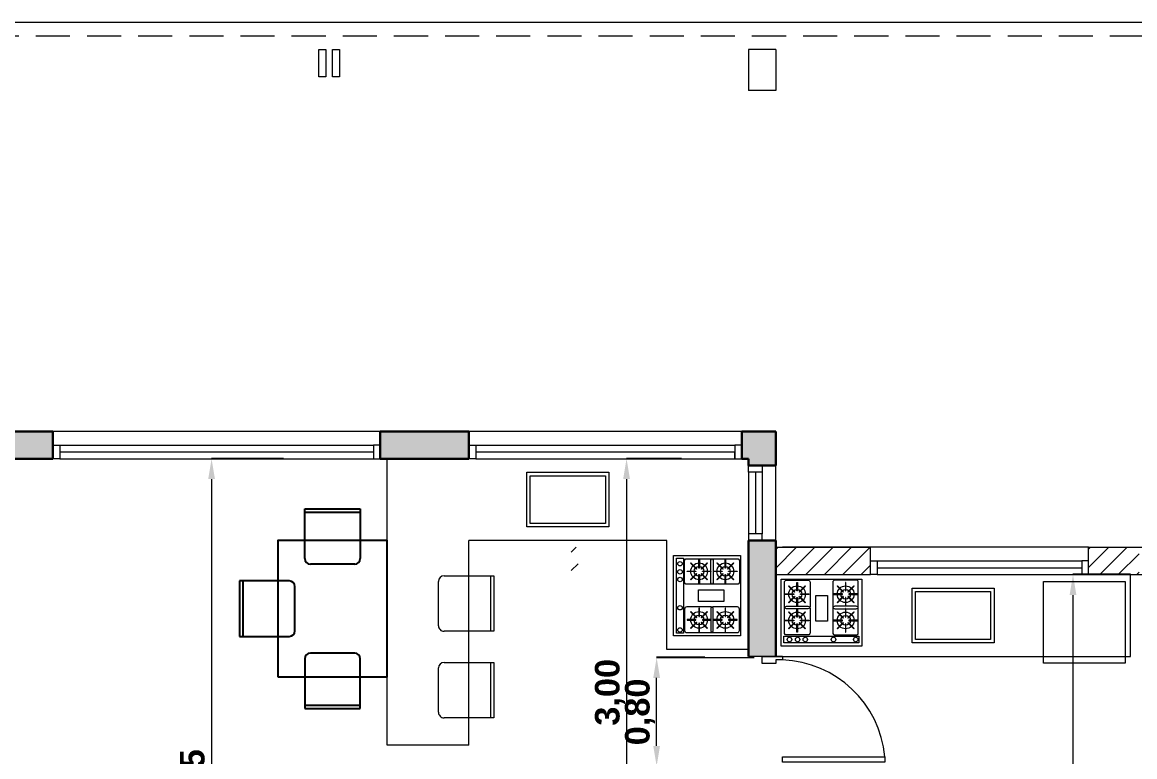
# Model space of a CAD drawing. Header units: millimetres. Extents: x 1434 to 1765, y 1396 to 1517.
# Drawn here: x 1607.53 to 1615.69, y 1410.98 to 1416.36 of the extents above; entities that cross this region are included whole.
import ezdxf

# ---------------------------------------------------------------- set-up
doc = ezdxf.new("R2010")
doc.units = ezdxf.units.MM
doc.linetypes.add('HIDDEN', pattern=[0.375, 0.25, -0.125])
for name, color, linetype, lineweight in [('0.1', 50, 'Continuous', 0), ('0.2', 40, 'Continuous', 20), ('0.3', 30, 'Continuous', 30), ('carpinterias', 140, 'Continuous', 9), ('cotas', 104, 'Continuous', 18)]:
    doc.layers.add(name, color=color, linetype=linetype, lineweight=lineweight)
for name, color, linetype, lineweight, true_color in [('arbol', 7, 'Continuous', 18, 0x00701c), ('gris', 252, 'Continuous', 18, 0x696969), ('madera', 7, 'Continuous', 18, 0x997033), ('rojo muros', 7, 'Continuous', 18, 0xe60a62)]:
    doc.layers.add(name, color=color, linetype=linetype, lineweight=lineweight, true_color=true_color)
doc.styles.add('SANSSERIFBOLD', font='sasb____.pfb')
doc.styles.get("Standard").update_dxf_attribs({"font": 'arial.ttf'})
doc.dimstyles.new('ISO-25', dxfattribs={"dimtxt": 2.5, "dimasz": 2.5, "dimexe": 1.25, "dimexo": 0.625, "dimtad": 1, "dimtxsty": 'Standard', "dimcen": 2.5, "dimadec": 0, "dimazin": 0, "dimtfac": 1, "dimtmove": 0, "dimatfit": 3, "dimfxl": 1, "dimarcsym": 0})

# ---------------------------------------------------------------- blocks, each defined once
blk = doc.blocks.new('cocina.anafe')
for points in [[(0.05, 0.5), (0.65, 0.5), (0.65, 0), (0.05, 0)], [(0.1041, 0.4474), (0.1071, 0.4503), (0.1519, 0.4055), (0.149, 0.4025)], [(0.1657, 0.4746), (0.1699, 0.4746), (0.1699, 0.4112), (0.1657, 0.4112)], [(0.2285, 0.4503), (0.2315, 0.4474), (0.1867, 0.4025), (0.1837, 0.4055)], [(0.4693, 0.4503), (0.4663, 0.4474), (0.5112, 0.4025), (0.5142, 0.4055)], [(0.5321, 0.4746), (0.5279, 0.4746), (0.5279, 0.4112), (0.5321, 0.4112)], [(0.5937, 0.4474), (0.5907, 0.4503), (0.5459, 0.4055), (0.5489, 0.4025)], [(0.0798, 0.3845), (0.0798, 0.3887), (0.1433, 0.3887), (0.1433, 0.3845)], [(0.1071, 0.323), (0.1041, 0.3259), (0.149, 0.3708), (0.1519, 0.3678)], [(0.1699, 0.2987), (0.1657, 0.2987), (0.1657, 0.3621), (0.1699, 0.3621)], [(0.2315, 0.3259), (0.2285, 0.323), (0.1837, 0.3678), (0.1867, 0.3708)], [(0.2558, 0.3887), (0.2558, 0.3845), (0.1924, 0.3845), (0.1924, 0.3887)], [(0.4421, 0.3887), (0.4421, 0.3845), (0.5055, 0.3845), (0.5055, 0.3887)], [(0.4663, 0.3259), (0.4693, 0.323), (0.5142, 0.3678), (0.5112, 0.3708)], [(0.5279, 0.2987), (0.5321, 0.2987), (0.5321, 0.3621), (0.5279, 0.3621)], [(0.5907, 0.323), (0.5937, 0.3259), (0.5489, 0.3708), (0.5459, 0.3678)], [(0.618, 0.3845), (0.618, 0.3887), (0.5546, 0.3887), (0.5546, 0.3845)], [(0.1041, 0.2515), (0.1071, 0.2545), (0.1519, 0.2096), (0.149, 0.2067)], [(0.1657, 0.2788), (0.1699, 0.2788), (0.1699, 0.2153), (0.1657, 0.2153)], [(0.2285, 0.2545), (0.2315, 0.2515), (0.1867, 0.2067), (0.1837, 0.2096)], [(0.4693, 0.2545), (0.4663, 0.2515), (0.5112, 0.2067), (0.5142, 0.2096)], [(0.5321, 0.2788), (0.5279, 0.2788), (0.5279, 0.2153), (0.5321, 0.2153)], [(0.5937, 0.2515), (0.5907, 0.2545), (0.5459, 0.2096), (0.5489, 0.2067)], [(0.0798, 0.1887), (0.0798, 0.1929), (0.1433, 0.1929), (0.1433, 0.1887)], [(0.1071, 0.1271), (0.1041, 0.1301), (0.149, 0.1749), (0.1519, 0.172)], [(0.1699, 0.1028), (0.1657, 0.1028), (0.1657, 0.1663), (0.1699, 0.1663)], [(0.2315, 0.1301), (0.2285, 0.1271), (0.1837, 0.172), (0.1867, 0.1749)], [(0.2558, 0.1929), (0.2558, 0.1887), (0.1924, 0.1887), (0.1924, 0.1929)], [(0.4421, 0.1929), (0.4421, 0.1887), (0.5055, 0.1887), (0.5055, 0.1929)], [(0.4663, 0.1301), (0.4693, 0.1271), (0.5142, 0.172), (0.5112, 0.1749)], [(0.5279, 0.1028), (0.5321, 0.1028), (0.5321, 0.1663), (0.5279, 0.1663)], [(0.5907, 0.1271), (0.5937, 0.1301), (0.5489, 0.1749), (0.5459, 0.172)], [(0.618, 0.1887), (0.618, 0.1929), (0.5546, 0.1929), (0.5546, 0.1887)], [(0.0684, 0.0743), (0.6295, 0.0743), (0.6295, 0.0232), (0.0684, 0.0232)]]:
    blk.add_lwpolyline(points, close=True)
for points in [[(0.0891, 0.4921), (0.2485, 0.4921, -0.414214), (0.2643, 0.4763), (0.2643, 0.2941, -0.414214), (0.2485, 0.2783), (0.0891, 0.2783, -0.414214), (0.0734, 0.2941), (0.0734, 0.4763, -0.414214)], [(0.6087, 0.4921), (0.4493, 0.4921, 0.414214), (0.4336, 0.4763), (0.4336, 0.2941, 0.414214), (0.4493, 0.2783), (0.6087, 0.2783, 0.414214), (0.6245, 0.2941), (0.6245, 0.4763, 0.414214)], [(0.0891, 0.2962), (0.2485, 0.2962, -0.414214), (0.2643, 0.2805), (0.2643, 0.0982, -0.414214), (0.2485, 0.0825), (0.0891, 0.0825, -0.414214), (0.0734, 0.0982), (0.0734, 0.2805, -0.414214)], [(0.6087, 0.2962), (0.4493, 0.2962, 0.414214), (0.4336, 0.2805), (0.4336, 0.0982, 0.414214), (0.4493, 0.0825), (0.6087, 0.0825, 0.414214), (0.6245, 0.0982), (0.6245, 0.2805, 0.414214)]]:
    blk.add_lwpolyline(points, format="xyb", close=True)
at = {"linetype": 'Continuous', "lineweight": 5}
blk.add_lwpolyline([(0.3065, 0.376), (0.3935, 0.376), (0.3935, 0.1866), (0.3065, 0.1866)], close=True, dxfattribs=at)
for centre, radius in [((0.1678, 0.3866), 0.0625), ((0.1678, 0.3866), 0.0364), ((0.53, 0.3866), 0.0625), ((0.53, 0.3866), 0.0364), ((0.1678, 0.1908), 0.0625), ((0.53, 0.1908), 0.0625), ((0.1678, 0.1908), 0.0364), ((0.53, 0.1908), 0.0364), ((0.1108, 0.0485), 0.0166), ((0.1715, 0.0485), 0.0166), ((0.2288, 0.0485), 0.0166), ((0.4395, 0.0485), 0.0166), ((0.6052, 0.0485), 0.0166)]:
    blk.add_circle(centre, radius)
blk = doc.blocks.new('aa')
at = {"layer": 'madera'}
for p, q in [((1233.4372, -214.6685), (1233.8436, -214.6685)), ((1233.4372, -215.0342), (1233.4372, -214.6685)), ((1233.8436, -214.6685), (1233.8436, -215.0342)), ((1233.4372, -214.6929), (1233.8436, -214.6929)), ((1233.803, -215.0749), (1233.4779, -215.0749))]:
    blk.add_line(p, q, dxfattribs=at)
for centre, start, end in [((1233.4779, -215.0342), 180, 270), ((1233.803, -215.0342), 270, 0)]:
    blk.add_arc(centre, 0.0406, start, end, dxfattribs=at)
blk = doc.blocks.new('*D96')
at = {"layer": 'cotas', "color": 0, "linetype": 'Continuous', "lineweight": -2}
for p, q in [((1609.4449, 1413.1632), (1608.9184, 1413.1632)), ((1609.6266, 1408.4132), (1608.9184, 1408.4132))]:
    blk.add_line(p, q, dxfattribs=at)
at = {"layer": 'cotas', "color": 0, "linetype": 'Continuous', "lineweight": 9}
blk.add_line((1608.9184, 1413.0132), (1608.9184, 1408.5632), dxfattribs=at)
at = {"layer": 'cotas', "color": 0, "linetype": 'Continuous'}
for points in [[(1608.8934, 1413.0132), (1608.9434, 1413.0132), (1608.9184, 1413.1632)], [(1608.8934, 1408.5632), (1608.9434, 1408.5632), (1608.9184, 1408.4132)]]:
    blk.add_solid(points, dxfattribs=at)
at = {"layer": 'Defpoints', "color": 0, "linetype": 'Continuous'}
for p in [(1609.4449, 1413.1632), (1608.9184, 1408.4132), (1609.6266, 1408.4132)]:
    blk.add_point(p, dxfattribs=at)
at = {"layer": 'cotas', "linetype": 'Continuous', "insert": (1608.7968, 1410.7882), "char_height": 0.18, "attachment_point": 5, "rotation": 90, "style": 'SANSSERIFBOLD'}
blk.add_mtext('4,75', dxfattribs=at)
blk = doc.blocks.new('*D101')
at = {"layer": 'cotas', "color": 0, "linetype": 'Continuous', "lineweight": -2}
for p, q in [((1612.3638, 1413.1632), (1611.961, 1413.1632)), ((1612.5478, 1410.1632), (1611.961, 1410.1632))]:
    blk.add_line(p, q, dxfattribs=at)
at = {"layer": 'cotas', "color": 0, "linetype": 'Continuous', "lineweight": 9}
blk.add_line((1611.961, 1413.0132), (1611.961, 1410.3132), dxfattribs=at)
at = {"layer": 'cotas', "color": 0, "linetype": 'Continuous'}
for points in [[(1611.936, 1413.0132), (1611.986, 1413.0132), (1611.961, 1413.1632)], [(1611.936, 1410.3132), (1611.986, 1410.3132), (1611.961, 1410.1632)]]:
    blk.add_solid(points, dxfattribs=at)
at = {"layer": 'Defpoints', "color": 0, "linetype": 'Continuous'}
for p in [(1612.3638, 1413.1632), (1611.961, 1410.1632), (1612.5478, 1410.1632)]:
    blk.add_point(p, dxfattribs=at)
at = {"layer": 'cotas', "linetype": 'Continuous', "insert": (1611.8393, 1411.4502), "char_height": 0.18, "attachment_point": 5, "rotation": 90, "style": 'SANSSERIFBOLD'}
blk.add_mtext('3,00', dxfattribs=at)
blk = doc.blocks.new('*D109')
at = {"layer": 'cotas', "color": 0, "linetype": 'Continuous', "lineweight": -2}
for p, q in [((1615.6553, 1412.3132), (1615.234, 1412.3132)), ((1616.8553, 1406.1132), (1615.234, 1406.1132))]:
    blk.add_line(p, q, dxfattribs=at)
at = {"layer": 'cotas', "color": 0, "linetype": 'Continuous', "lineweight": 9}
blk.add_line((1615.234, 1412.1632), (1615.234, 1406.2632), dxfattribs=at)
at = {"layer": 'cotas', "color": 0, "linetype": 'Continuous'}
for points in [[(1615.209, 1412.1632), (1615.259, 1412.1632), (1615.234, 1412.3132)], [(1615.209, 1406.2632), (1615.259, 1406.2632), (1615.234, 1406.1132)]]:
    blk.add_solid(points, dxfattribs=at)
at = {"layer": 'Defpoints', "color": 0, "linetype": 'Continuous'}
for p in [(1615.6553, 1412.3132), (1615.234, 1406.1132), (1616.8553, 1406.1132)]:
    blk.add_point(p, dxfattribs=at)
at = {"layer": 'cotas', "linetype": 'Continuous', "insert": (1615.1124, 1408.2763), "char_height": 0.18, "attachment_point": 5, "rotation": 90, "style": 'SANSSERIFBOLD'}
blk.add_mtext('6,20', dxfattribs=at)
blk = doc.blocks.new('*D114')
at = {"layer": 'cotas', "color": 0, "linetype": 'Continuous', "lineweight": -2}
for p, q in [((1612.5337, 1411.7053), (1612.1814, 1411.7053)), ((1612.4413, 1410.9075), (1612.1814, 1410.9075))]:
    blk.add_line(p, q, dxfattribs=at)
at = {"layer": 'cotas', "color": 0, "linetype": 'Continuous', "lineweight": 9}
blk.add_line((1612.1814, 1411.0575), (1612.1814, 1411.5553), dxfattribs=at)
at = {"layer": 'cotas', "color": 0, "linetype": 'Continuous'}
for points in [[(1612.1564, 1411.5553), (1612.2064, 1411.5553), (1612.1814, 1411.7053)], [(1612.1564, 1411.0575), (1612.2064, 1411.0575), (1612.1814, 1410.9075)]]:
    blk.add_solid(points, dxfattribs=at)
at = {"layer": 'Defpoints', "color": 0, "linetype": 'Continuous'}
for p in [(1612.1814, 1411.7053), (1612.5337, 1411.7053), (1612.4413, 1410.9075)]:
    blk.add_point(p, dxfattribs=at)
at = {"layer": 'cotas', "linetype": 'Continuous', "insert": (1612.0598, 1411.3064), "char_height": 0.18, "attachment_point": 5, "rotation": 90, "style": 'SANSSERIFBOLD'}
blk.add_mtext('0,80', dxfattribs=at)

msp = doc.modelspace()

# ---------------------------------------------------------------- hatches: boundary and pattern name
at = {"layer": 'rojo muros'}
h = msp.add_hatch(color=256, dxfattribs=at)
h.paths.add_polyline_path([(1604.1053, 1413.1632), (1604.1053, 1413.3632), (1603.1553, 1413.3632), (1603.1553, 1413.1132), (1603.3553, 1413.1132), (1603.3553, 1413.1632)])
h.paths.add_polyline_path([(1607.7553, 1413.1632), (1607.7553, 1413.3632), (1606.5053, 1413.3632), (1606.5053, 1413.1632)])
h.paths.add_polyline_path([(1610.8053, 1413.1632), (1610.8053, 1413.3632), (1610.1553, 1413.3632), (1610.1553, 1413.1632)])
h.paths.add_polyline_path([(1613.0553, 1413.3632), (1612.8053, 1413.3632), (1612.8053, 1413.1632), (1612.8553, 1413.1632), (1612.8553, 1413.1132), (1613.0553, 1413.1132)])
h.paths.add_polyline_path([(1613.3553, 1410.0132), (1613.3553, 1409.2132), (1613.5553, 1409.2132), (1613.5553, 1410.1632), (1613.0553, 1410.1632), (1613.0553, 1410.2132), (1612.8553, 1410.2132), (1612.8553, 1410.1632), (1610.7553, 1410.1632), (1610.7553, 1410.0132)])
h.paths.add_polyline_path([(1613.5553, 1408.4132), (1613.3053, 1408.4132), (1613.3053, 1408.2632), (1613.5553, 1408.2632)])
h.paths.add_polyline_path([(1613.2553, 1408.3132), (1613.2803, 1408.3132), (1613.2803, 1408.2632), (1613.3053, 1408.2632), (1613.3053, 1408.4132), (1613.2553, 1408.4132)])
h.paths.add_polyline_path([(1613.2553, 1408.4132), (1612.6553, 1408.4132), (1612.6553, 1408.3132), (1612.6303, 1408.3132), (1612.6303, 1408.2632), (1613.2803, 1408.2632), (1613.2803, 1408.3132), (1613.2553, 1408.3132)])
h.paths.add_polyline_path([(1612.6053, 1408.3354), (1612.6217, 1408.2632), (1612.6303, 1408.2632), (1612.6303, 1408.3132), (1612.6553, 1408.3132), (1612.6553, 1408.4132), (1612.6053, 1408.4132)])
h.paths.add_polyline_path([(1610.5053, 1408.4132), (1610.5053, 1408.2632), (1611.2553, 1408.2632), (1611.2553, 1405.0632), (1610.5053, 1405.0632), (1610.5053, 1404.9132), (1611.4053, 1404.9132), (1611.4053, 1408.2632), (1612.6053, 1408.2632), (1612.6053, 1408.3354), (1612.5875, 1408.4132)])
h.paths.add_polyline_path([(1609.5053, 1404.9132), (1609.7053, 1404.9132), (1609.7053, 1405.0632), (1609.6553, 1405.0632), (1609.6553, 1408.2632), (1609.7053, 1408.2632), (1609.7053, 1408.4132), (1608.4053, 1408.4132), (1608.4053, 1408.2632), (1609.5053, 1408.2632), (1609.5053, 1405.2632), (1608.8303, 1405.2632), (1608.8303, 1405.1132), (1609.5053, 1405.1132)])
h.paths.add_polyline_path([(1607.5553, 1405.2632), (1607.5553, 1406.2632), (1607.4053, 1406.2632), (1607.4053, 1405.1132), (1608.0303, 1405.1132), (1608.0303, 1405.2632)])
h.paths.add_polyline_path([(1607.5553, 1408.2132), (1607.5553, 1408.4132), (1606.5053, 1408.4132), (1606.5053, 1408.2132), (1607.4053, 1408.2132), (1607.4053, 1407.1632), (1607.5553, 1407.1632)])
h.paths.add_polyline_path([(1604.1053, 1408.2132), (1604.1053, 1408.4132), (1603.3553, 1408.4132), (1603.3553, 1409.0632), (1603.1553, 1409.0632), (1603.1553, 1408.2132)])
h.paths.add_polyline_path([(1603.1553, 1409.8632), (1603.3553, 1409.8632), (1603.3553, 1410.5882), (1603.1553, 1410.5882)])
h.paths.add_polyline_path([(1603.3553, 1410.5882), (1603.3553, 1410.7216), (1603.3053, 1410.7882), (1603.1553, 1410.7882), (1603.1553, 1410.5882)])
h.paths.add_polyline_path([(1603.3053, 1411.3882), (1603.1553, 1411.3882), (1603.1553, 1410.7882), (1603.3053, 1410.7882)])
h.paths.add_polyline_path([(1603.3053, 1410.7882), (1603.3553, 1410.7216), (1603.3553, 1411.4549), (1603.3053, 1411.3882)])
h.paths.add_polyline_path([(1603.1553, 1411.5882), (1603.1553, 1411.3882), (1603.3053, 1411.3882), (1603.3553, 1411.4549), (1603.3553, 1411.5882)])
h.paths.add_polyline_path([(1603.3553, 1412.3132), (1603.1553, 1412.3132), (1603.1553, 1411.5882), (1603.3553, 1411.5882)])
h.paths.add_polyline_path([(1612.8553, 1411.7132), (1613.0553, 1411.7132), (1613.0553, 1412.5632), (1612.8553, 1412.5632)])
h = msp.add_hatch(dxfattribs=at)
h.set_pattern_fill('LINE', color=256, scale=0.03, angle=45, style=0)
h.set_pattern_definition([(45, (-1.5, -82.17267), (-0.067351921, 0.067351921), [])])
h.paths.add_polyline_path([(1613.7485, 1412.5132), (1613.0553, 1412.5132), (1613.0553, 1412.3132), (1613.7485, 1412.3132)])
h.paths.add_polyline_path([(1611.6053, 1412.4632), (1611.6053, 1412.5132), (1611.5553, 1412.5132), (1611.5553, 1412.3132), (1611.6053, 1412.3132)])
h.paths.add_polyline_path([(1616.6183, 1412.4632), (1616.6183, 1412.3132), (1616.7553, 1412.3132), (1616.7553, 1412.4632)])
h.paths.add_polyline_path([(1616.6183, 1412.5132), (1616.6183, 1412.4632), (1616.7553, 1412.4632), (1616.7553, 1412.3132), (1617.2553, 1412.3132), (1617.2553, 1406.1132), (1616.9053, 1406.1132), (1616.9053, 1405.9132), (1617.4553, 1405.9132), (1617.4553, 1412.5132)])
h.paths.add_polyline_path([(1615.7183, 1412.3132), (1615.7183, 1412.5132), (1615.3485, 1412.5132), (1615.3485, 1412.3132)])

# ---------------------------------------------------------------- linework, layer by layer
for p, q in [((1609.6021, 1412.7961), (1610.0085, 1412.7961)), ((1609.6021, 1412.4304), (1609.6021, 1412.7961)), ((1610.0085, 1412.7961), (1610.0085, 1412.4304)), ((1609.6021, 1412.7717), (1610.0085, 1412.7717)), ((1609.9678, 1412.3897), (1609.6427, 1412.3897)), ((1609.1224, 1412.2664), (1609.1224, 1411.86)), ((1609.4881, 1412.2664), (1609.1224, 1412.2664)), ((1609.1468, 1412.2664), (1609.1468, 1411.86)), ((1609.5288, 1411.9007), (1609.5288, 1412.2258)), ((1609.1224, 1411.86), (1609.4881, 1411.86)), ((1609.9678, 1411.7368), (1609.6427, 1411.7368)), ((1609.6021, 1411.6961), (1609.6021, 1411.3304)), ((1610.0085, 1411.3304), (1610.0085, 1411.6961)), ((1609.6021, 1411.3547), (1610.0085, 1411.3547)), ((1609.6021, 1411.3304), (1610.0085, 1411.3304))]:
    msp.add_line(p, q)
msp.add_lwpolyline([(1609.4053, 1411.5632), (1610.2053, 1411.5632), (1610.2053, 1412.5632), (1609.4053, 1412.5632)], close=True)
for centre, start, end in [((1609.6427, 1412.4304), 180, 270), ((1609.9678, 1412.4304), 270, 0), ((1609.4881, 1412.2258), 360, 90), ((1609.4881, 1411.9007), 270, 360), ((1609.6427, 1411.6961), 90, 180), ((1609.9678, 1411.6961), 360, 90)]:
    msp.add_arc(centre, 0.0406, start, end)
at = {"layer": '0.1', "linetype": 'HIDDEN'}
msp.add_line((1602.7553, 1416.2632), (1618.9553, 1416.2632), dxfattribs=at)
at = {"layer": '0.1'}
for p, q in [((1610.1553, 1413.3632), (1607.7553, 1413.3632)), ((1612.8053, 1413.3632), (1610.8053, 1413.3632)), ((1613.0553, 1412.5632), (1613.0553, 1413.1132))]:
    msp.add_line(p, q, dxfattribs=at)
at = {"layer": '0.2'}
for p, q in [((1610.2053, 1411.0632), (1610.2053, 1413.1632)), ((1610.8053, 1411.0632), (1610.8053, 1412.5632)), ((1612.2553, 1412.5632), (1610.8053, 1412.5632)), ((1612.2553, 1411.7632), (1612.2553, 1412.5632)), ((1612.8553, 1411.7632), (1612.2553, 1411.7632)), ((1610.8053, 1411.0632), (1610.2053, 1411.0632))]:
    msp.add_line(p, q, dxfattribs=at)
at = {"layer": '0.2', "linetype": 'Continuous', "lineweight": 15, "ltscale": 0.07}
for points in [[(1611.8303, 1412.6632), (1611.2303, 1412.6632), (1611.2303, 1413.0632), (1611.8303, 1413.0632)], [(1611.8053, 1412.6882), (1611.2553, 1412.6882), (1611.2553, 1413.0382), (1611.8053, 1413.0382)]]:
    msp.add_lwpolyline(points, close=True, dxfattribs=at)
at = {"layer": '0.3'}
for p, q in [((1606.5053, 1413.3632), (1607.7553, 1413.3632)), ((1607.7553, 1413.1632), (1607.7553, 1413.3632)), ((1610.8053, 1413.3632), (1610.1553, 1413.3632)), ((1610.1553, 1413.1632), (1610.1553, 1413.3632)), ((1610.8053, 1413.1632), (1610.8053, 1413.3632)), ((1613.0553, 1413.3632), (1612.8053, 1413.3632)), ((1612.8053, 1413.1632), (1612.8053, 1413.3632)), ((1613.0553, 1413.1132), (1613.0553, 1413.3632)), ((1606.5053, 1413.1632), (1607.7553, 1413.1632)), ((1610.8053, 1413.1632), (1610.1553, 1413.1632)), ((1612.8553, 1413.1632), (1612.8053, 1413.1632)), ((1612.8553, 1413.1132), (1612.8553, 1413.1632)), ((1612.8553, 1413.1132), (1613.0553, 1413.1132)), ((1612.8553, 1412.5632), (1613.0553, 1412.5632)), ((1612.8553, 1411.7132), (1612.8553, 1412.5632)), ((1613.0553, 1411.7132), (1613.0553, 1412.5632))]:
    msp.add_line(p, q, dxfattribs=at)
at = {"layer": 'arbol'}
for p, q in [((1612.5337, 1411.7053), (1612.8963, 1411.7053)), ((1613.0553, 1411.7132), (1612.8553, 1411.7132))]:
    msp.add_line(p, q, dxfattribs=at)
at = {"layer": 'carpinterias'}
for p, q in [((1607.8053, 1413.2632), (1610.1053, 1413.2632)), ((1607.8053, 1413.2132), (1610.1053, 1413.2132)), ((1610.8553, 1413.2632), (1612.7553, 1413.2632)), ((1610.8553, 1413.2132), (1612.7553, 1413.2132)), ((1607.8053, 1413.1632), (1610.1053, 1413.1632)), ((1610.8553, 1413.1632), (1612.7553, 1413.1632)), ((1612.8553, 1413.0632), (1612.8553, 1412.6132)), ((1612.9053, 1413.0632), (1612.9053, 1412.6132)), ((1612.9553, 1413.0632), (1612.9553, 1412.6132))]:
    msp.add_line(p, q, dxfattribs=at)
for points in [[(1607.8053, 1413.1632), (1607.7553, 1413.1632), (1607.7553, 1413.2632), (1607.8053, 1413.2632)], [(1610.1053, 1413.1632), (1610.1553, 1413.1632), (1610.1553, 1413.2632), (1610.1053, 1413.2632)], [(1610.8553, 1413.1632), (1610.8053, 1413.1632), (1610.8053, 1413.2632), (1610.8553, 1413.2632)], [(1612.7553, 1413.1632), (1612.8053, 1413.1632), (1612.8053, 1413.2632), (1612.7553, 1413.2632)], [(1612.8553, 1413.0632), (1612.8553, 1413.1132), (1612.9553, 1413.1132), (1612.9553, 1413.0632)], [(1612.8553, 1412.6132), (1612.8553, 1412.5632), (1612.9553, 1412.5632), (1612.9553, 1412.6132)]]:
    msp.add_lwpolyline(points, close=True, dxfattribs=at)
at = {"layer": 'gris'}
for p, q in [((1602.9553, 1416.3632), (1618.9553, 1416.3632)), ((1612.8553, 1416.1632), (1612.8553, 1415.8632)), ((1613.0553, 1416.1632), (1612.8553, 1416.1632)), ((1613.0553, 1416.1632), (1613.0553, 1415.8632)), ((1613.0553, 1415.8632), (1612.8553, 1415.8632)), ((1612.7553, 1413.1632), (1612.7553, 1413.2132)), ((1613.0553, 1412.5132), (1613.1053, 1412.5132)), ((1613.0553, 1412.5132), (1613.0553, 1412.3132)), ((1613.0553, 1412.5132), (1613.7485, 1412.5132)), ((1614.8985, 1412.5132), (1613.1053, 1412.5132)), ((1615.3485, 1412.5132), (1613.7485, 1412.5132)), ((1613.7485, 1412.3132), (1613.7485, 1412.5132)), ((1615.3485, 1412.3132), (1615.3485, 1412.5132)), ((1615.3485, 1412.5132), (1617.4553, 1412.5132)), ((1613.7985, 1412.4132), (1615.2985, 1412.4132)), ((1613.0553, 1412.3132), (1613.1053, 1412.3132)), ((1613.0553, 1412.3132), (1613.7485, 1412.3132)), ((1613.7985, 1412.3632), (1615.2985, 1412.3632)), ((1613.7985, 1412.3132), (1615.2985, 1412.3132)), ((1615.3485, 1412.3132), (1615.6553, 1412.3132)), ((1615.6553, 1411.7132), (1615.6553, 1412.3132)), ((1615.6553, 1412.3132), (1617.2553, 1412.3132)), ((1613.1053, 1411.7126), (1612.9053, 1411.7126)), ((1613.0553, 1411.7132), (1615.6553, 1411.7132))]:
    msp.add_line(p, q, dxfattribs=at)
for points in [[(1613.7985, 1412.3132), (1613.7485, 1412.3132), (1613.7485, 1412.4132), (1613.7985, 1412.4132)], [(1615.2985, 1412.3132), (1615.3485, 1412.3132), (1615.3485, 1412.4132), (1615.2985, 1412.4132)], [(1615.6166, 1411.6632), (1615.0166, 1411.6632), (1615.0166, 1412.2632), (1615.6166, 1412.2632)], [(1613.8553, 1410.9376), (1613.1053, 1410.9376), (1613.1053, 1410.9776), (1613.8553, 1410.9776)]]:
    msp.add_lwpolyline(points, close=True, dxfattribs=at)
at = {"layer": 'gris', "linetype": 'Continuous', "lineweight": 15, "ltscale": 0.07}
for points in [[(1614.6553, 1411.8132), (1614.0553, 1411.8132), (1614.0553, 1412.2132), (1614.6553, 1412.2132)], [(1614.6303, 1411.8382), (1614.0803, 1411.8382), (1614.0803, 1412.1882), (1614.6303, 1412.1882)]]:
    msp.add_lwpolyline(points, close=True, dxfattribs=at)
at = {"layer": 'gris'}
msp.add_lwpolyline([(1612.9553, 1411.7126), (1613.1053, 1411.7126), (1613.1053, 1411.6876), (1613.0553, 1411.6876), (1613.0553, 1411.6626), (1612.9553, 1411.6626), (1612.9553, 1411.7126)], dxfattribs=at)
msp.add_arc((1613.0739, 1410.9034), 0.7848, 5.42656, 87.71215, dxfattribs=at)
at = {"layer": 'madera'}
for points in [[(1609.7053, 1415.9632), (1609.7053, 1416.1632), (1609.7553, 1416.1632), (1609.7553, 1415.9632)], [(1609.8053, 1415.9632), (1609.8053, 1416.1632), (1609.8553, 1416.1632), (1609.8553, 1415.9632)]]:
    msp.add_lwpolyline(points, close=True, dxfattribs=at)

# ---------------------------------------------------------------- block references
at = {"linetype": 'Continuous', "rotation": 270}
for p in [(1825.6566, 2645.7412), (1825.6566, 2645.1069)]:
    msp.add_blockref('aa', p, dxfattribs=at)
at = {"layer": '0.1', "linetype": 'Continuous', "lineweight": 5, "xscale": 0.982457514410612, "yscale": 0.9824575144109531, "zscale": 0.9824575144108502, "rotation": 270}
msp.add_blockref('cocina.anafe', (1612.3053, 1412.5018), dxfattribs=at)
at = {"layer": '0.1', "linetype": 'Continuous', "lineweight": 5, "xscale": 0.982457514410612, "yscale": 0.9824575144109531, "zscale": 0.9824575144108502}
msp.add_blockref('cocina.anafe', (1613.0464, 1411.7896), dxfattribs=at)

# ---------------------------------------------------------------- dimensions: what is measured, and where the dimension line sits
at = {"layer": 'cotas', "linetype": 'Continuous'}
for base, p1, p2, picture, middle in [((1608.9184, 1408.4132), (1609.4449, 1413.1632), (1609.6266, 1408.4132), '*D96', (1608.9184, 1410.7882)), ((1611.961, 1410.1632), (1612.3638, 1413.1632), (1612.5478, 1410.1632), '*D101', (1611.961, 1411.4502)), ((1615.234, 1406.1132), (1615.6553, 1412.3132), (1616.8553, 1406.1132), '*D109', (1615.234, 1408.2763))]:
    dim = msp.add_linear_dim(base=base, p1=p1, p2=p2, angle=90, dimstyle='ISO-25', override={"dimtxt": 0.18, "dimasz": 0.15, "dimexe": 0, "dimexo": 0, "dimgap": 0.01, "dimzin": 0, "dimtxsty": 'SANSSERIFBOLD', "dimclrt": 256, "dimlwd": 9}, dxfattribs=at)
    dim.commit()
    dim.dimension.update_dxf_attribs({"geometry": picture, "text_midpoint": middle, "dimtype": 160})
dim = msp.add_linear_dim(base=(1612.1814, 1411.7053), p1=(1612.4413, 1410.9075), p2=(1612.5337, 1411.7053), angle=90, dimstyle='ISO-25', override={"dimtxt": 0.18, "dimasz": 0.15, "dimexe": 0, "dimexo": 0, "dimgap": 0.01, "dimzin": 0, "dimtxsty": 'SANSSERIFBOLD', "dimclrt": 256, "dimlwd": 9}, dxfattribs=at)
dim.commit()
dim.dimension.update_dxf_attribs({"geometry": '*D114', "text_midpoint": (1612.0598, 1411.3064)})

doc.saveas('drawing.dxf')
